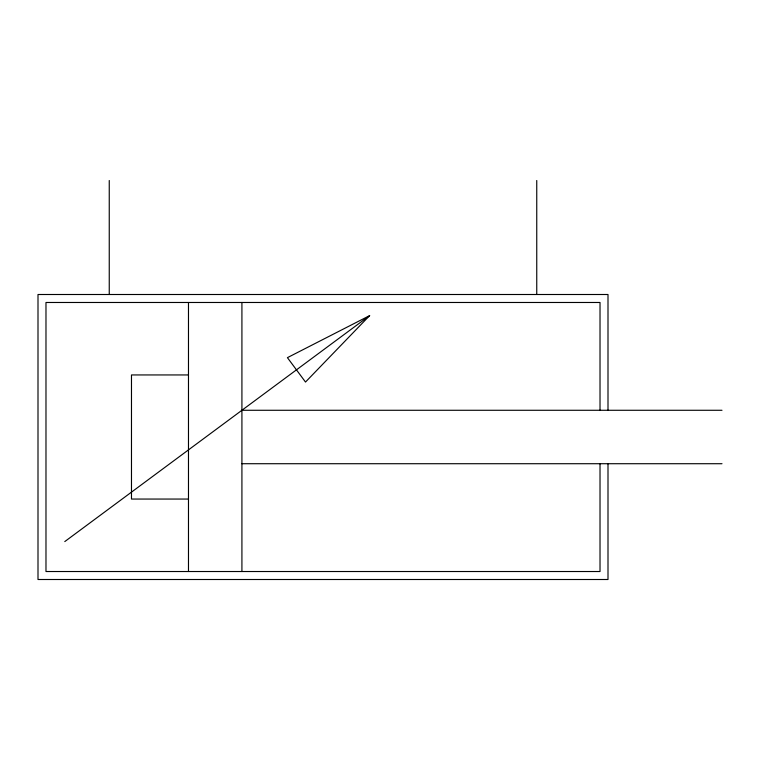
<?xml version="1.0" encoding="UTF-8"?>
<svg xmlns="http://www.w3.org/2000/svg" width="760" height="760" viewBox="0 0 760 760"><rect width="100%" height="100%" fill="white"/><g stroke="black" fill="none" stroke-linecap="round" stroke-linejoin="round"><path stroke-width="1.14" d="M369.635 315.609L305.501 382.052L287.423 357.656L369.635 315.609L64.78 541.576M188.48 374.946L131.48 374.946L131.48 499.054L188.48 499.054M241.917 410.276L722 410.276M241.917 463.714L722 463.714M608 410.276L608 294.5L38 294.5L38 579.5L608 579.5L608 463.714M600.02 410.276L600.02 302.48L45.98 302.48L45.98 571.52L600.02 571.52L600.02 463.714M536.75 180.5L536.75 294.5M241.917 302.48L241.917 571.52M188.48 302.48L188.48 571.52M109.25 180.5L109.25 294.5"/></g></svg>
